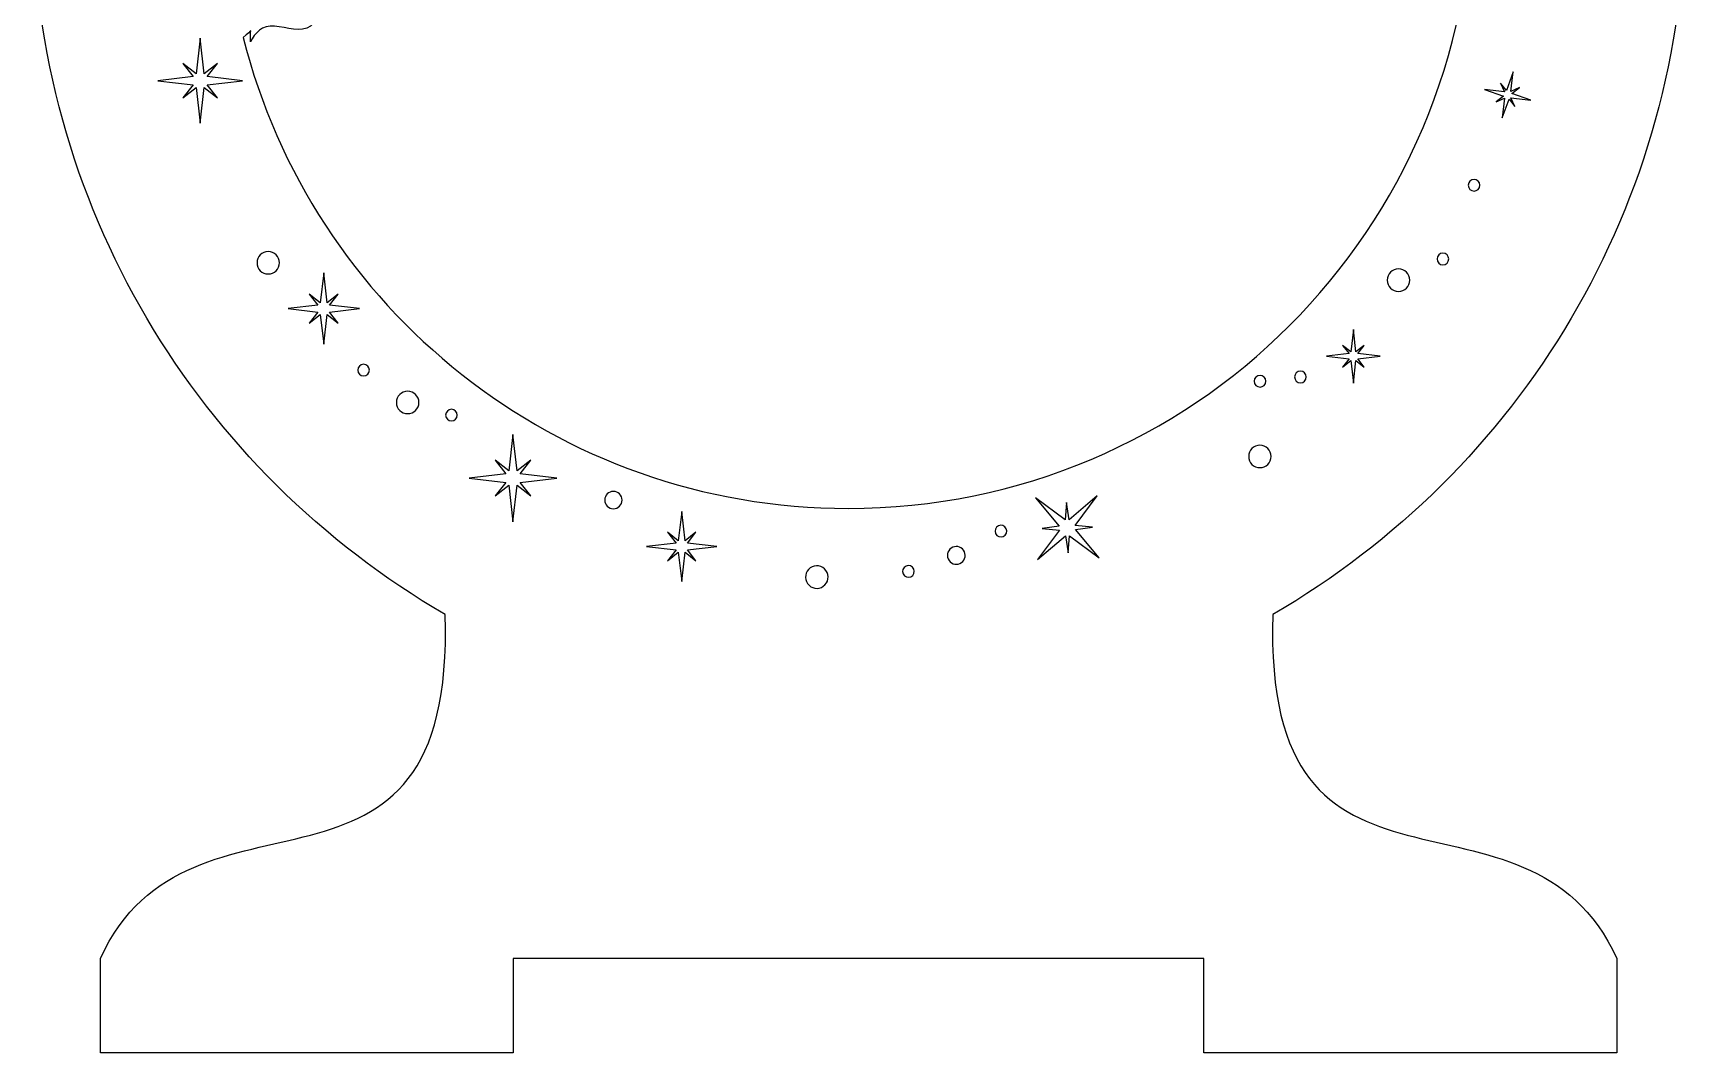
# Model space of a CAD drawing. Header units: millimetres. Extents: x -954 to -72, y 154 to 388.
# Drawn here: x -555.3 to -415.3, y 215 to 301.5 of the extents above; entities that cross this region are included whole.
import ezdxf

# ---------------------------------------------------------------- set-up
doc = ezdxf.new("R2010")
doc.units = ezdxf.units.MM
doc.header["$MEASUREMENT"] = 0
doc.layers.add('Layer 1', color=7, linetype='Continuous')

msp = doc.modelspace()

# ---------------------------------------------------------------- linework, layer by layer
at = {"layer": 'Layer 1', "color": 250}
for points, knots in [([(-421.0883, 219.0401), (-421.0883, 219.0401), (-421.0883, 223.0401), (-421.0883, 223.0401), (-421.0883, 223.0401), (-428.7262, 239.8259), (-451.113, 224.4454), (-450.2463, 252.2092), (-450.2463, 252.2092), (-429.3635, 264.3229), (-415.3177, 286.9202), (-415.3177, 312.8), (-415.3177, 312.8), (-415.3177, 351.4599), (-446.6578, 382.8), (-485.3177, 382.8), (-485.3177, 382.8), (-523.9776, 382.8), (-555.3177, 351.4599), (-555.3177, 312.8), (-555.3177, 312.8), (-555.3177, 286.9202), (-541.2719, 264.3229), (-520.3891, 252.2092), (-520.3891, 252.2092), (-519.5224, 224.4454), (-541.9756, 239.8259), (-549.6135, 223.0401), (-549.6135, 223.0401), (-549.6135, 223.0401), (-549.6135, 215.1901), (-549.6135, 215.1901), (-549.6135, 215.1901), (-549.6135, 215.1901), (-549.6135, 215.0401), (-549.6135, 215.0401), (-549.6135, 215.0401), (-549.6135, 215.0401), (-514.6135, 215.0401), (-514.6135, 215.0401), (-514.6135, 215.0401), (-514.6135, 215.0401), (-514.6135, 215.1901), (-514.6135, 215.1901), (-514.6135, 215.1901), (-514.6135, 215.1901), (-514.6135, 219.0401), (-514.6135, 219.0401), (-514.6135, 219.0401), (-514.6135, 219.0401), (-514.6135, 223.0401), (-514.6135, 223.0401), (-514.6135, 223.0401), (-514.6135, 223.0401), (-485.3177, 223.0401), (-485.3177, 223.0401), (-485.3177, 223.0401), (-485.3177, 223.0401), (-456.0883, 223.0401), (-456.0883, 223.0401), (-456.0883, 223.0401), (-456.0883, 223.0401), (-456.0883, 215.1901), (-456.0883, 215.1901), (-456.0883, 215.1901), (-456.0883, 215.1901), (-456.0883, 215.0401), (-456.0883, 215.0401), (-456.0883, 215.0401), (-456.0883, 215.0401), (-421.0883, 215.0401), (-421.0883, 215.0401), (-421.0883, 215.0401), (-421.0883, 215.0401), (-421.0883, 215.1901), (-421.0883, 215.1901), (-421.0883, 215.1901), (-421.0883, 215.1901), (-421.0883, 219.0401), (-421.0883, 219.0401)], [0, 0, 0, 0, 0.04761905, 0.04761905, 0.04761905, 0.04761905, 0.0952381, 0.0952381, 0.0952381, 0.0952381, 0.14285714, 0.14285714, 0.14285714, 0.14285714, 0.19047619, 0.19047619, 0.19047619, 0.19047619, 0.23809524, 0.23809524, 0.23809524, 0.23809524, 0.28571429, 0.28571429, 0.28571429, 0.28571429, 0.33333333, 0.33333333, 0.33333333, 0.33333333, 0.38095238, 0.38095238, 0.38095238, 0.38095238, 0.42857143, 0.42857143, 0.42857143, 0.42857143, 0.47619048, 0.47619048, 0.47619048, 0.47619048, 0.52380952, 0.52380952, 0.52380952, 0.52380952, 0.57142857, 0.57142857, 0.57142857, 0.57142857, 0.61904762, 0.61904762, 0.61904762, 0.61904762, 0.66666667, 0.66666667, 0.66666667, 0.66666667, 0.71428571, 0.71428571, 0.71428571, 0.71428571, 0.76190476, 0.76190476, 0.76190476, 0.76190476, 0.80952381, 0.80952381, 0.80952381, 0.80952381, 0.85714286, 0.85714286, 0.85714286, 0.85714286, 0.9047619, 0.9047619, 0.9047619, 0.9047619, 1, 1, 1, 1]), ([(-537.5054, 301.1267), (-537.125, 301.4347), (-536.8648, 301.6954), (-536.8648, 301.6954), (-536.8648, 301.6954), (-536.8648, 301.6954), (-536.9274, 301.0647), (-536.8769, 300.7526), (-536.8769, 300.7526), (-536.5297, 301.4854), (-535.9144, 302.1863), (-534.8577, 302.0879), (-534.8577, 302.0879), (-533.8017, 301.9897), (-532.6068, 301.5151), (-531.799, 302.0819), (-531.799, 302.0819), (-530.9916, 302.6494), (-530.1065, 304.8955), (-530.1065, 304.8955), (-530.1065, 304.8955), (-530.1065, 304.8955), (-529.3026, 304.0319), (-528.4636, 303.9661), (-528.4636, 303.9661), (-527.6248, 303.9004), (-527.0804, 304.5151), (-526.6432, 305.1582), (-526.6432, 305.1582), (-526.206, 305.801), (-525.305, 306.6106), (-525.305, 306.6106), (-525.305, 306.6106), (-525.305, 306.6106), (-524.9204, 306.5334), (-524.7378, 306.8411), (-524.7378, 306.8411), (-524.1914, 306.8461), (-520.58, 307.2668), (-518.1758, 308.0678), (-518.1758, 308.0678), (-515.7717, 308.8689), (-511.7242, 310.2974), (-509.8751, 311.252), (-509.8751, 311.252), (-508.2544, 312.0888), (-505.4552, 313.6561), (-503.2112, 315.4089), (-503.2112, 315.4089), (-501.8268, 316.569), (-499.0642, 319.6823), (-498.5079, 320.3883), (-498.5079, 320.3883), (-497.8662, 321.607), (-497.9983, 322.5629), (-499.5359, 323.1556), (-499.5359, 323.1556), (-501.1068, 323.7607), (-503.329, 324.0808), (-504.8651, 324.0942), (-504.8651, 324.0942), (-506.4011, 324.1076), (-510.1537, 323.8172), (-512.3874, 323.409), (-512.3874, 323.409), (-514.6212, 323.0008), (-518.9839, 321.6137), (-520.5716, 320.9764), (-520.5716, 320.9764), (-522.1591, 320.3388), (-524.3587, 319.2368), (-525.7757, 318.4335), (-525.7757, 318.4335), (-527.193, 317.6302), (-528.8216, 316.4548), (-528.9847, 316.4078), (-528.9847, 316.4078), (-529.1481, 316.3612), (-529.1552, 316.4618), (-529.2314, 316.4583), (-529.2314, 316.4583), (-529.3081, 316.455), (-529.4932, 316.2757), (-529.5605, 316.276), (-529.5605, 316.276), (-529.6279, 316.276), (-531.8134, 316.6775), (-532.3518, 316.6788), (-532.3518, 316.6788), (-532.8901, 316.6801), (-533.443, 316.231), (-533.6047, 315.45), (-533.6047, 315.45), (-533.7668, 314.6695), (-533.7474, 314.2114), (-533.7474, 314.2114), (-533.7474, 314.2114), (-533.7474, 314.2114), (-535.9316, 314.9614), (-537.2054, 314.7923), (-537.2054, 314.7923), (-538.3591, 314.6391), (-538.6853, 314.3186), (-539.0966, 313.4557), (-539.0966, 313.4557), (-539.0985, 313.6606), (-539.1043, 313.8649), (-539.1043, 314.0704), (-539.1043, 314.0704), (-539.1043, 339.0447), (-521.787, 359.972), (-498.506, 365.5066), (-498.506, 365.5066), (-498.506, 365.5066), (-505.3033, 360.5451), (-505.3033, 360.5451), (-505.3033, 360.5451), (-505.3033, 360.5451), (-499.67, 357.6403), (-499.67, 357.6403), (-499.67, 357.6403), (-499.67, 357.6403), (-495.2524, 355.4585), (-495.2524, 355.4585), (-495.2524, 355.4585), (-495.2524, 355.4585), (-501.103, 351.563), (-502.8991, 350.2675), (-502.8991, 350.2675), (-502.8991, 350.2675), (-503.7928, 349.6628), (-503.7928, 349.6628), (-503.7928, 349.6628), (-503.7928, 349.6628), (-503.3332, 349.4256), (-503.3332, 349.4256), (-503.3332, 349.4256), (-503.3058, 349.4123), (-503.2754, 349.3995), (-503.2422, 349.387), (-503.2422, 349.387), (-502.9923, 349.2936), (-495.0845, 345.4085), (-495.0845, 345.4085), (-495.0845, 345.4085), (-495.0845, 345.4085), (-495.1177, 343.3031), (-492.372, 342.0453), (-492.372, 342.0453), (-489.6264, 340.7873), (-486.1547, 340.7336), (-484.7725, 340.8629), (-484.7725, 340.8629), (-483.3902, 340.9922), (-482.5997, 341.1811), (-482.5997, 341.1811), (-482.5997, 341.1811), (-482.5997, 341.1811), (-482.0773, 338.8943), (-482.0773, 338.8943), (-482.0773, 338.8943), (-482.0773, 338.8943), (-482.7376, 338.5156), (-482.705, 337.7621), (-482.705, 337.7621), (-482.6728, 337.0086), (-481.859, 336.8346), (-481.3334, 337.0372), (-481.3334, 337.0372), (-480.808, 337.2399), (-480.7033, 337.7997), (-480.7643, 338.2261), (-480.7643, 338.2261), (-480.8252, 338.6522), (-481.5567, 338.9854), (-481.5567, 338.9854), (-481.5567, 338.9854), (-481.5567, 338.9854), (-481.8734, 341.2801), (-481.8734, 341.2801), (-481.8734, 341.2801), (-481.8734, 341.2801), (-478.9439, 341.9094), (-476.7829, 343.2425), (-476.7829, 343.2425), (-474.6222, 344.5752), (-474.1532, 345.2805), (-473.7063, 345.8921), (-473.7063, 345.8921), (-473.2592, 346.5036), (-473.1918, 346.8897), (-473.1918, 346.8897), (-473.1918, 346.8897), (-473.1918, 346.8897), (-463.9068, 353.0917), (-463.6876, 353.3298), (-463.6876, 353.3298), (-463.4687, 353.5676), (-463.5765, 353.8689), (-463.9716, 354.0549), (-463.9716, 354.0549), (-464.3668, 354.2409), (-474.1703, 359.0244), (-474.1703, 359.0244), (-474.1703, 359.0244), (-474.1703, 359.0244), (-471.0734, 361.1642), (-471.0734, 361.1642), (-471.0734, 361.1642), (-471.0734, 361.1642), (-468.622, 362.7766), (-468.622, 362.7766), (-468.622, 362.7766), (-468.622, 362.7766), (-474.1917, 365.5634), (-474.1917, 365.5634), (-474.1917, 365.5634), (-450.7937, 360.113), (-433.3615, 339.128), (-433.3615, 314.0704), (-433.3615, 314.0704), (-433.3615, 284.8705), (-457.033, 261.1993), (-486.2329, 261.1993), (-486.2329, 261.1993), (-510.9669, 261.1993), (-531.7317, 278.1844), (-537.5054, 301.1267)], [0, 0, 0, 0, 0.01724138, 0.01724138, 0.01724138, 0.01724138, 0.03448276, 0.03448276, 0.03448276, 0.03448276, 0.05172414, 0.05172414, 0.05172414, 0.05172414, 0.06896552, 0.06896552, 0.06896552, 0.06896552, 0.0862069, 0.0862069, 0.0862069, 0.0862069, 0.10344828, 0.10344828, 0.10344828, 0.10344828, 0.12068966, 0.12068966, 0.12068966, 0.12068966, 0.13793103, 0.13793103, 0.13793103, 0.13793103, 0.15517241, 0.15517241, 0.15517241, 0.15517241, 0.17241379, 0.17241379, 0.17241379, 0.17241379, 0.18965517, 0.18965517, 0.18965517, 0.18965517, 0.20689655, 0.20689655, 0.20689655, 0.20689655, 0.22413793, 0.22413793, 0.22413793, 0.22413793, 0.24137931, 0.24137931, 0.24137931, 0.24137931, 0.25862069, 0.25862069, 0.25862069, 0.25862069, 0.27586207, 0.27586207, 0.27586207, 0.27586207, 0.29310345, 0.29310345, 0.29310345, 0.29310345, 0.31034483, 0.31034483, 0.31034483, 0.31034483, 0.32758621, 0.32758621, 0.32758621, 0.32758621, 0.34482759, 0.34482759, 0.34482759, 0.34482759, 0.36206897, 0.36206897, 0.36206897, 0.36206897, 0.37931034, 0.37931034, 0.37931034, 0.37931034, 0.39655172, 0.39655172, 0.39655172, 0.39655172, 0.4137931, 0.4137931, 0.4137931, 0.4137931, 0.43103448, 0.43103448, 0.43103448, 0.43103448, 0.44827586, 0.44827586, 0.44827586, 0.44827586, 0.46551724, 0.46551724, 0.46551724, 0.46551724, 0.48275862, 0.48275862, 0.48275862, 0.48275862, 0.5, 0.5, 0.5, 0.5, 0.51724138, 0.51724138, 0.51724138, 0.51724138, 0.53448276, 0.53448276, 0.53448276, 0.53448276, 0.55172414, 0.55172414, 0.55172414, 0.55172414, 0.56896552, 0.56896552, 0.56896552, 0.56896552, 0.5862069, 0.5862069, 0.5862069, 0.5862069, 0.60344828, 0.60344828, 0.60344828, 0.60344828, 0.62068966, 0.62068966, 0.62068966, 0.62068966, 0.63793103, 0.63793103, 0.63793103, 0.63793103, 0.65517241, 0.65517241, 0.65517241, 0.65517241, 0.67241379, 0.67241379, 0.67241379, 0.67241379, 0.68965517, 0.68965517, 0.68965517, 0.68965517, 0.70689655, 0.70689655, 0.70689655, 0.70689655, 0.72413793, 0.72413793, 0.72413793, 0.72413793, 0.74137931, 0.74137931, 0.74137931, 0.74137931, 0.75862069, 0.75862069, 0.75862069, 0.75862069, 0.77586207, 0.77586207, 0.77586207, 0.77586207, 0.79310345, 0.79310345, 0.79310345, 0.79310345, 0.81034483, 0.81034483, 0.81034483, 0.81034483, 0.82758621, 0.82758621, 0.82758621, 0.82758621, 0.84482759, 0.84482759, 0.84482759, 0.84482759, 0.86206897, 0.86206897, 0.86206897, 0.86206897, 0.87931034, 0.87931034, 0.87931034, 0.87931034, 0.89655172, 0.89655172, 0.89655172, 0.89655172, 0.9137931, 0.9137931, 0.9137931, 0.9137931, 0.93103448, 0.93103448, 0.93103448, 0.93103448, 0.94827586, 0.94827586, 0.94827586, 0.94827586, 0.96551724, 0.96551724, 0.96551724, 0.96551724, 1, 1, 1, 1]), ([(-539.6941, 296.0021), (-539.6941, 296.0021), (-540.8063, 296.8823), (-540.8063, 296.8823), (-540.8063, 296.8823), (-540.8063, 296.8823), (-541.1564, 293.8715), (-541.1564, 293.8715), (-541.1564, 293.8715), (-541.1564, 293.8715), (-541.5062, 296.8823), (-541.5062, 296.8823), (-541.5062, 296.8823), (-541.5062, 296.8823), (-542.6184, 296.0021), (-542.6184, 296.0021), (-542.6184, 296.0021), (-542.6184, 296.0021), (-541.7379, 297.114), (-541.7379, 297.114), (-541.7379, 297.114), (-541.7379, 297.114), (-544.7488, 297.4641), (-544.7488, 297.4641), (-544.7488, 297.4641), (-544.7488, 297.4641), (-541.7379, 297.8142), (-541.7379, 297.8142), (-541.7379, 297.8142), (-541.7379, 297.8142), (-542.6184, 298.9264), (-542.6184, 298.9264), (-542.6184, 298.9264), (-542.6184, 298.9264), (-541.5062, 298.0459), (-541.5062, 298.0459), (-541.5062, 298.0459), (-541.5062, 298.0459), (-541.1564, 301.0568), (-541.1564, 301.0568), (-541.1564, 301.0568), (-541.1564, 301.0568), (-540.8063, 298.0459), (-540.8063, 298.0459), (-540.8063, 298.0459), (-540.8063, 298.0459), (-539.6941, 298.9264), (-539.6941, 298.9264), (-539.6941, 298.9264), (-539.6941, 298.9264), (-540.5743, 297.8142), (-540.5743, 297.8142), (-540.5743, 297.8142), (-540.5743, 297.8142), (-537.5638, 297.4641), (-537.5638, 297.4641), (-537.5638, 297.4641), (-537.5638, 297.4641), (-540.5743, 297.114), (-540.5743, 297.114), (-540.5743, 297.114), (-540.5743, 297.114), (-539.6941, 296.0021), (-539.6941, 296.0021)], [0, 0, 0, 0, 0.05882353, 0.05882353, 0.05882353, 0.05882353, 0.11764706, 0.11764706, 0.11764706, 0.11764706, 0.17647059, 0.17647059, 0.17647059, 0.17647059, 0.23529412, 0.23529412, 0.23529412, 0.23529412, 0.29411765, 0.29411765, 0.29411765, 0.29411765, 0.35294118, 0.35294118, 0.35294118, 0.35294118, 0.41176471, 0.41176471, 0.41176471, 0.41176471, 0.47058824, 0.47058824, 0.47058824, 0.47058824, 0.52941176, 0.52941176, 0.52941176, 0.52941176, 0.58823529, 0.58823529, 0.58823529, 0.58823529, 0.64705882, 0.64705882, 0.64705882, 0.64705882, 0.70588235, 0.70588235, 0.70588235, 0.70588235, 0.76470588, 0.76470588, 0.76470588, 0.76470588, 0.82352941, 0.82352941, 0.82352941, 0.82352941, 0.88235294, 0.88235294, 0.88235294, 0.88235294, 1, 1, 1, 1]), ([(-429.7287, 295.2812), (-429.7287, 295.2812), (-430.222, 295.9035), (-430.222, 295.9035), (-430.222, 295.9035), (-430.222, 295.9035), (-430.7987, 294.3065), (-430.7987, 294.3065), (-430.7987, 294.3065), (-430.7987, 294.3065), (-430.6037, 295.9931), (-430.6037, 295.9931), (-430.6037, 295.9931), (-430.6037, 295.9931), (-431.323, 295.6559), (-431.323, 295.6559), (-431.323, 295.6559), (-431.323, 295.6559), (-430.7005, 296.1496), (-430.7005, 296.1496), (-430.7005, 296.1496), (-430.7005, 296.1496), (-432.2977, 296.7259), (-432.2977, 296.7259), (-432.2977, 296.7259), (-432.2977, 296.7259), (-430.6107, 296.5312), (-430.6107, 296.5312), (-430.6107, 296.5312), (-430.6107, 296.5312), (-430.9484, 297.2503), (-430.9484, 297.2503), (-430.9484, 297.2503), (-430.9484, 297.2503), (-430.4547, 296.6279), (-430.4547, 296.6279), (-430.4547, 296.6279), (-430.4547, 296.6279), (-429.878, 298.2247), (-429.878, 298.2247), (-429.878, 298.2247), (-429.878, 298.2247), (-430.073, 296.5379), (-430.073, 296.5379), (-430.073, 296.5379), (-430.073, 296.5379), (-429.3536, 296.8756), (-429.3536, 296.8756), (-429.3536, 296.8756), (-429.3536, 296.8756), (-429.9763, 296.3819), (-429.9763, 296.3819), (-429.9763, 296.3819), (-429.9763, 296.3819), (-428.3792, 295.8052), (-428.3792, 295.8052), (-428.3792, 295.8052), (-428.3792, 295.8052), (-430.0663, 296.0002), (-430.0663, 296.0002), (-430.0663, 296.0002), (-430.0663, 296.0002), (-429.7287, 295.2812), (-429.7287, 295.2812)], [0, 0, 0, 0, 0.05882353, 0.05882353, 0.05882353, 0.05882353, 0.11764706, 0.11764706, 0.11764706, 0.11764706, 0.17647059, 0.17647059, 0.17647059, 0.17647059, 0.23529412, 0.23529412, 0.23529412, 0.23529412, 0.29411765, 0.29411765, 0.29411765, 0.29411765, 0.35294118, 0.35294118, 0.35294118, 0.35294118, 0.41176471, 0.41176471, 0.41176471, 0.41176471, 0.47058824, 0.47058824, 0.47058824, 0.47058824, 0.52941176, 0.52941176, 0.52941176, 0.52941176, 0.58823529, 0.58823529, 0.58823529, 0.58823529, 0.64705882, 0.64705882, 0.64705882, 0.64705882, 0.70588235, 0.70588235, 0.70588235, 0.70588235, 0.76470588, 0.76470588, 0.76470588, 0.76470588, 0.82352941, 0.82352941, 0.82352941, 0.82352941, 0.88235294, 0.88235294, 0.88235294, 0.88235294, 1, 1, 1, 1]), ([(-433.1916, 288.1028), (-433.4646, 288.1028), (-433.6857, 288.324), (-433.6857, 288.5969), (-433.6857, 288.5969), (-433.6857, 288.8701), (-433.4646, 289.0913), (-433.1916, 289.0913), (-433.1916, 289.0913), (-432.9185, 289.0913), (-432.6973, 288.8701), (-432.6973, 288.5969), (-432.6973, 288.5969), (-432.6973, 288.324), (-432.9185, 288.1028), (-433.1916, 288.1028)], [0, 0, 0, 0, 0.2, 0.2, 0.2, 0.2, 0.4, 0.4, 0.4, 0.4, 0.6, 0.6, 0.6, 0.6, 1, 1, 1, 1]), ([(-535.3837, 281.0768), (-535.9103, 281.0768), (-536.3369, 281.5035), (-536.3369, 282.0301), (-536.3369, 282.0301), (-536.3369, 282.5567), (-535.9103, 282.9838), (-535.3837, 282.9838), (-535.3837, 282.9838), (-534.8571, 282.9838), (-534.4301, 282.5567), (-534.4301, 282.0301), (-534.4301, 282.0301), (-534.4301, 281.5035), (-534.8571, 281.0768), (-535.3837, 281.0768)], [0, 0, 0, 0, 0.2, 0.2, 0.2, 0.2, 0.4, 0.4, 0.4, 0.4, 0.6, 0.6, 0.6, 0.6, 1, 1, 1, 1]), ([(-435.8323, 281.8552), (-436.1052, 281.8552), (-436.3267, 282.077), (-436.3267, 282.3496), (-436.3267, 282.3496), (-436.3267, 282.6228), (-436.1052, 282.8439), (-435.8323, 282.8439), (-435.8323, 282.8439), (-435.5594, 282.8439), (-435.338, 282.6228), (-435.338, 282.3496), (-435.338, 282.3496), (-435.338, 282.077), (-435.5594, 281.8552), (-435.8323, 281.8552)], [0, 0, 0, 0, 0.2, 0.2, 0.2, 0.2, 0.4, 0.4, 0.4, 0.4, 0.6, 0.6, 0.6, 0.6, 1, 1, 1, 1]), ([(-439.5922, 279.5934), (-440.1191, 279.5934), (-440.5458, 280.0204), (-440.5458, 280.547), (-440.5458, 280.547), (-440.5458, 281.0736), (-440.1191, 281.5004), (-439.5922, 281.5004), (-439.5922, 281.5004), (-439.066, 281.5004), (-438.639, 281.0736), (-438.639, 280.547), (-438.639, 280.547), (-438.639, 280.0204), (-439.066, 279.5934), (-439.5922, 279.5934)], [0, 0, 0, 0, 0.2, 0.2, 0.2, 0.2, 0.4, 0.4, 0.4, 0.4, 0.6, 0.6, 0.6, 0.6, 1, 1, 1, 1]), ([(-530.3877, 277.653), (-530.3877, 277.653), (-530.682, 275.1231), (-530.682, 275.1231), (-530.682, 275.1231), (-530.682, 275.1231), (-530.9759, 277.653), (-530.9759, 277.653), (-530.9759, 277.653), (-530.9759, 277.653), (-531.9107, 276.9132), (-531.9107, 276.9132), (-531.9107, 276.9132), (-531.9107, 276.9132), (-531.1709, 277.8477), (-531.1709, 277.8477), (-531.1709, 277.8477), (-531.1709, 277.8477), (-533.7004, 278.1419), (-533.7004, 278.1419), (-533.7004, 278.1419), (-533.7004, 278.1419), (-531.1709, 278.4359), (-531.1709, 278.4359), (-531.1709, 278.4359), (-531.1709, 278.4359), (-531.9107, 279.3703), (-531.9107, 279.3703), (-531.9107, 279.3703), (-531.9107, 279.3703), (-530.9759, 278.6306), (-530.9759, 278.6306), (-530.9759, 278.6306), (-530.9759, 278.6306), (-530.682, 281.1604), (-530.682, 281.1604), (-530.682, 281.1604), (-530.682, 281.1604), (-530.3877, 278.6306), (-530.3877, 278.6306), (-530.3877, 278.6306), (-530.3877, 278.6306), (-529.4535, 279.3703), (-529.4535, 279.3703), (-529.4535, 279.3703), (-529.4535, 279.3703), (-530.1934, 278.4359), (-530.1934, 278.4359), (-530.1934, 278.4359), (-530.1934, 278.4359), (-527.6632, 278.1419), (-527.6632, 278.1419), (-527.6632, 278.1419), (-527.6632, 278.1419), (-530.1934, 277.8477), (-530.1934, 277.8477), (-530.1934, 277.8477), (-530.1934, 277.8477), (-529.4535, 276.9132), (-529.4535, 276.9132), (-529.4535, 276.9132), (-529.4535, 276.9132), (-530.3877, 277.653), (-530.3877, 277.653)], [0, 0, 0, 0, 0.05882353, 0.05882353, 0.05882353, 0.05882353, 0.11764706, 0.11764706, 0.11764706, 0.11764706, 0.17647059, 0.17647059, 0.17647059, 0.17647059, 0.23529412, 0.23529412, 0.23529412, 0.23529412, 0.29411765, 0.29411765, 0.29411765, 0.29411765, 0.35294118, 0.35294118, 0.35294118, 0.35294118, 0.41176471, 0.41176471, 0.41176471, 0.41176471, 0.47058824, 0.47058824, 0.47058824, 0.47058824, 0.52941176, 0.52941176, 0.52941176, 0.52941176, 0.58823529, 0.58823529, 0.58823529, 0.58823529, 0.64705882, 0.64705882, 0.64705882, 0.64705882, 0.70588235, 0.70588235, 0.70588235, 0.70588235, 0.76470588, 0.76470588, 0.76470588, 0.76470588, 0.82352941, 0.82352941, 0.82352941, 0.82352941, 0.88235294, 0.88235294, 0.88235294, 0.88235294, 1, 1, 1, 1]), ([(-442.4926, 273.1731), (-442.4926, 273.1731), (-443.1976, 273.7313), (-443.1976, 273.7313), (-443.1976, 273.7313), (-443.1976, 273.7313), (-443.4194, 271.8228), (-443.4194, 271.8228), (-443.4194, 271.8228), (-443.4194, 271.8228), (-443.6413, 273.7313), (-443.6413, 273.7313), (-443.6413, 273.7313), (-443.6413, 273.7313), (-444.3463, 273.1731), (-444.3463, 273.1731), (-444.3463, 273.1731), (-444.3463, 273.1731), (-443.7884, 273.8781), (-443.7884, 273.8781), (-443.7884, 273.8781), (-443.7884, 273.8781), (-445.6966, 274.1002), (-445.6966, 274.1002), (-445.6966, 274.1002), (-445.6966, 274.1002), (-443.7884, 274.3221), (-443.7884, 274.3221), (-443.7884, 274.3221), (-443.7884, 274.3221), (-444.3463, 275.0271), (-444.3463, 275.0271), (-444.3463, 275.0271), (-444.3463, 275.0271), (-443.6413, 274.4689), (-443.6413, 274.4689), (-443.6413, 274.4689), (-443.6413, 274.4689), (-443.4194, 276.3774), (-443.4194, 276.3774), (-443.4194, 276.3774), (-443.4194, 276.3774), (-443.1976, 274.4689), (-443.1976, 274.4689), (-443.1976, 274.4689), (-443.1976, 274.4689), (-442.4926, 275.0271), (-442.4926, 275.0271), (-442.4926, 275.0271), (-442.4926, 275.0271), (-443.0509, 274.3221), (-443.0509, 274.3221), (-443.0509, 274.3221), (-443.0509, 274.3221), (-441.1423, 274.1002), (-441.1423, 274.1002), (-441.1423, 274.1002), (-441.1423, 274.1002), (-443.0509, 273.8781), (-443.0509, 273.8781), (-443.0509, 273.8781), (-443.0509, 273.8781), (-442.4926, 273.1731), (-442.4926, 273.1731)], [0, 0, 0, 0, 0.05882353, 0.05882353, 0.05882353, 0.05882353, 0.11764706, 0.11764706, 0.11764706, 0.11764706, 0.17647059, 0.17647059, 0.17647059, 0.17647059, 0.23529412, 0.23529412, 0.23529412, 0.23529412, 0.29411765, 0.29411765, 0.29411765, 0.29411765, 0.35294118, 0.35294118, 0.35294118, 0.35294118, 0.41176471, 0.41176471, 0.41176471, 0.41176471, 0.47058824, 0.47058824, 0.47058824, 0.47058824, 0.52941176, 0.52941176, 0.52941176, 0.52941176, 0.58823529, 0.58823529, 0.58823529, 0.58823529, 0.64705882, 0.64705882, 0.64705882, 0.64705882, 0.70588235, 0.70588235, 0.70588235, 0.70588235, 0.76470588, 0.76470588, 0.76470588, 0.76470588, 0.82352941, 0.82352941, 0.82352941, 0.82352941, 0.88235294, 0.88235294, 0.88235294, 0.88235294, 1, 1, 1, 1]), ([(-527.3031, 272.4292), (-527.5763, 272.4292), (-527.7975, 272.6507), (-527.7975, 272.9235), (-527.7975, 272.9235), (-527.7975, 273.1964), (-527.5763, 273.4179), (-527.3031, 273.4179), (-527.3031, 273.4179), (-527.0303, 273.4179), (-526.8091, 273.1964), (-526.8091, 272.9235), (-526.8091, 272.9235), (-526.8091, 272.6507), (-527.0303, 272.4292), (-527.3031, 272.4292)], [0, 0, 0, 0, 0.2, 0.2, 0.2, 0.2, 0.4, 0.4, 0.4, 0.4, 0.6, 0.6, 0.6, 0.6, 1, 1, 1, 1]), ([(-451.8248, 271.9862), (-451.8248, 272.259), (-451.6036, 272.4802), (-451.3308, 272.4802), (-451.3308, 272.4802), (-451.0576, 272.4802), (-450.8365, 272.259), (-450.8365, 271.9862), (-450.8365, 271.9862), (-450.8365, 271.713), (-451.0576, 271.4918), (-451.3308, 271.4918), (-451.3308, 271.4918), (-451.6036, 271.4918), (-451.8248, 271.713), (-451.8248, 271.9862)], [0, 0, 0, 0, 0.2, 0.2, 0.2, 0.2, 0.4, 0.4, 0.4, 0.4, 0.6, 0.6, 0.6, 0.6, 1, 1, 1, 1]), ([(-447.9061, 271.8509), (-448.1792, 271.8509), (-448.4004, 272.072), (-448.4004, 272.3453), (-448.4004, 272.3453), (-448.4004, 272.6181), (-448.1792, 272.8393), (-447.9061, 272.8393), (-447.9061, 272.8393), (-447.6335, 272.8393), (-447.412, 272.6181), (-447.412, 272.3453), (-447.412, 272.3453), (-447.412, 272.072), (-447.6335, 271.8509), (-447.9061, 271.8509)], [0, 0, 0, 0, 0.2, 0.2, 0.2, 0.2, 0.4, 0.4, 0.4, 0.4, 0.6, 0.6, 0.6, 0.6, 1, 1, 1, 1]), ([(-523.5691, 269.2361), (-524.0957, 269.2361), (-524.5224, 269.6631), (-524.5224, 270.1897), (-524.5224, 270.1897), (-524.5224, 270.7159), (-524.0957, 271.143), (-523.5691, 271.143), (-523.5691, 271.143), (-523.0425, 271.143), (-522.6158, 270.7159), (-522.6158, 270.1897), (-522.6158, 270.1897), (-522.6158, 269.6631), (-523.0425, 269.2361), (-523.5691, 269.2361)], [0, 0, 0, 0, 0.2, 0.2, 0.2, 0.2, 0.4, 0.4, 0.4, 0.4, 0.6, 0.6, 0.6, 0.6, 1, 1, 1, 1]), ([(-519.8536, 268.6154), (-520.1265, 268.6154), (-520.3477, 268.8365), (-520.3477, 269.1097), (-520.3477, 269.1097), (-520.3477, 269.3825), (-520.1265, 269.6041), (-519.8536, 269.6041), (-519.8536, 269.6041), (-519.5808, 269.6041), (-519.3596, 269.3825), (-519.3596, 269.1097), (-519.3596, 269.1097), (-519.3596, 268.8365), (-519.5808, 268.6154), (-519.8536, 268.6154)], [0, 0, 0, 0, 0.2, 0.2, 0.2, 0.2, 0.4, 0.4, 0.4, 0.4, 0.6, 0.6, 0.6, 0.6, 1, 1, 1, 1]), ([(-513.1359, 262.2665), (-513.1359, 262.2665), (-514.2832, 263.1749), (-514.2832, 263.1749), (-514.2832, 263.1749), (-514.2832, 263.1749), (-514.6444, 260.0679), (-514.6444, 260.0679), (-514.6444, 260.0679), (-514.6444, 260.0679), (-515.0057, 263.1749), (-515.0057, 263.1749), (-515.0057, 263.1749), (-515.0057, 263.1749), (-516.153, 262.2665), (-516.153, 262.2665), (-516.153, 262.2665), (-516.153, 262.2665), (-515.2445, 263.4139), (-515.2445, 263.4139), (-515.2445, 263.4139), (-515.2445, 263.4139), (-518.3517, 263.7751), (-518.3517, 263.7751), (-518.3517, 263.7751), (-518.3517, 263.7751), (-515.2445, 264.1364), (-515.2445, 264.1364), (-515.2445, 264.1364), (-515.2445, 264.1364), (-516.153, 265.2841), (-516.153, 265.2841), (-516.153, 265.2841), (-516.153, 265.2841), (-515.0057, 264.3755), (-515.0057, 264.3755), (-515.0057, 264.3755), (-515.0057, 264.3755), (-514.6444, 267.4824), (-514.6444, 267.4824), (-514.6444, 267.4824), (-514.6444, 267.4824), (-514.2832, 264.3755), (-514.2832, 264.3755), (-514.2832, 264.3755), (-514.2832, 264.3755), (-513.1359, 265.2841), (-513.1359, 265.2841), (-513.1359, 265.2841), (-513.1359, 265.2841), (-514.0442, 264.1364), (-514.0442, 264.1364), (-514.0442, 264.1364), (-514.0442, 264.1364), (-510.9372, 263.7751), (-510.9372, 263.7751), (-510.9372, 263.7751), (-510.9372, 263.7751), (-514.0442, 263.4139), (-514.0442, 263.4139), (-514.0442, 263.4139), (-514.0442, 263.4139), (-513.1359, 262.2665), (-513.1359, 262.2665)], [0, 0, 0, 0, 0.05882353, 0.05882353, 0.05882353, 0.05882353, 0.11764706, 0.11764706, 0.11764706, 0.11764706, 0.17647059, 0.17647059, 0.17647059, 0.17647059, 0.23529412, 0.23529412, 0.23529412, 0.23529412, 0.29411765, 0.29411765, 0.29411765, 0.29411765, 0.35294118, 0.35294118, 0.35294118, 0.35294118, 0.41176471, 0.41176471, 0.41176471, 0.41176471, 0.47058824, 0.47058824, 0.47058824, 0.47058824, 0.52941176, 0.52941176, 0.52941176, 0.52941176, 0.58823529, 0.58823529, 0.58823529, 0.58823529, 0.64705882, 0.64705882, 0.64705882, 0.64705882, 0.70588235, 0.70588235, 0.70588235, 0.70588235, 0.76470588, 0.76470588, 0.76470588, 0.76470588, 0.82352941, 0.82352941, 0.82352941, 0.82352941, 0.88235294, 0.88235294, 0.88235294, 0.88235294, 1, 1, 1, 1]), ([(-451.3381, 264.6602), (-451.8647, 264.6602), (-452.2915, 265.0868), (-452.2915, 265.6138), (-452.2915, 265.6138), (-452.2915, 266.14), (-451.8647, 266.567), (-451.3381, 266.567), (-451.3381, 266.567), (-450.8119, 266.567), (-450.3849, 266.14), (-450.3849, 265.6138), (-450.3849, 265.6138), (-450.3849, 265.0868), (-450.8119, 264.6602), (-451.3381, 264.6602)], [0, 0, 0, 0, 0.2, 0.2, 0.2, 0.2, 0.4, 0.4, 0.4, 0.4, 0.6, 0.6, 0.6, 0.6, 1, 1, 1, 1]), ([(-506.1324, 261.1804), (-506.5358, 261.1804), (-506.8627, 261.5075), (-506.8627, 261.9107), (-506.8627, 261.9107), (-506.8627, 262.3141), (-506.5358, 262.6409), (-506.1324, 262.6409), (-506.1324, 262.6409), (-505.7293, 262.6409), (-505.4022, 262.3141), (-505.4022, 261.9107), (-505.4022, 261.9107), (-505.4022, 261.5075), (-505.7293, 261.1804), (-506.1324, 261.1804)], [0, 0, 0, 0, 0.2, 0.2, 0.2, 0.2, 0.4, 0.4, 0.4, 0.4, 0.6, 0.6, 0.6, 0.6, 1, 1, 1, 1]), ([(-467.4689, 258.8871), (-467.4689, 258.8871), (-467.593, 257.4282), (-467.593, 257.4282), (-467.593, 257.4282), (-467.593, 257.4282), (-467.8069, 258.8762), (-467.8069, 258.8762), (-467.8069, 258.8762), (-467.8069, 258.8762), (-470.1979, 256.8598), (-470.1979, 256.8598), (-470.1979, 256.8598), (-470.1979, 256.8598), (-468.3331, 259.3709), (-468.3331, 259.3709), (-468.3331, 259.3709), (-468.3331, 259.3709), (-469.7916, 259.495), (-469.7916, 259.495), (-469.7916, 259.495), (-469.7916, 259.495), (-468.3436, 259.7091), (-468.3436, 259.7091), (-468.3436, 259.7091), (-468.3436, 259.7091), (-470.36, 262.0999), (-470.36, 262.0999), (-470.36, 262.0999), (-470.36, 262.0999), (-467.8487, 260.2351), (-467.8487, 260.2351), (-467.8487, 260.2351), (-467.8487, 260.2351), (-467.7252, 261.694), (-467.7252, 261.694), (-467.7252, 261.694), (-467.7252, 261.694), (-467.511, 260.2457), (-467.511, 260.2457), (-467.511, 260.2457), (-467.511, 260.2457), (-465.1203, 262.2627), (-465.1203, 262.2627), (-465.1203, 262.2627), (-465.1203, 262.2627), (-466.9844, 259.7513), (-466.9844, 259.7513), (-466.9844, 259.7513), (-466.9844, 259.7513), (-465.5262, 259.6272), (-465.5262, 259.6272), (-465.5262, 259.6272), (-465.5262, 259.6272), (-466.9742, 259.4133), (-466.9742, 259.4133), (-466.9742, 259.4133), (-466.9742, 259.4133), (-464.9575, 257.0223), (-464.9575, 257.0223), (-464.9575, 257.0223), (-464.9575, 257.0223), (-467.4689, 258.8871), (-467.4689, 258.8871)], [0, 0, 0, 0, 0.05882353, 0.05882353, 0.05882353, 0.05882353, 0.11764706, 0.11764706, 0.11764706, 0.11764706, 0.17647059, 0.17647059, 0.17647059, 0.17647059, 0.23529412, 0.23529412, 0.23529412, 0.23529412, 0.29411765, 0.29411765, 0.29411765, 0.29411765, 0.35294118, 0.35294118, 0.35294118, 0.35294118, 0.41176471, 0.41176471, 0.41176471, 0.41176471, 0.47058824, 0.47058824, 0.47058824, 0.47058824, 0.52941176, 0.52941176, 0.52941176, 0.52941176, 0.58823529, 0.58823529, 0.58823529, 0.58823529, 0.64705882, 0.64705882, 0.64705882, 0.64705882, 0.70588235, 0.70588235, 0.70588235, 0.70588235, 0.76470588, 0.76470588, 0.76470588, 0.76470588, 0.82352941, 0.82352941, 0.82352941, 0.82352941, 0.88235294, 0.88235294, 0.88235294, 0.88235294, 1, 1, 1, 1]), ([(-499.1338, 256.7622), (-499.1338, 256.7622), (-500.0533, 257.4904), (-500.0533, 257.4904), (-500.0533, 257.4904), (-500.0533, 257.4904), (-500.3428, 255.0008), (-500.3428, 255.0008), (-500.3428, 255.0008), (-500.3428, 255.0008), (-500.6319, 257.4904), (-500.6319, 257.4904), (-500.6319, 257.4904), (-500.6319, 257.4904), (-501.5517, 256.7622), (-501.5517, 256.7622), (-501.5517, 256.7622), (-501.5517, 256.7622), (-500.8237, 257.6816), (-500.8237, 257.6816), (-500.8237, 257.6816), (-500.8237, 257.6816), (-503.3131, 257.9711), (-503.3131, 257.9711), (-503.3131, 257.9711), (-503.3131, 257.9711), (-500.8237, 258.2609), (-500.8237, 258.2609), (-500.8237, 258.2609), (-500.8237, 258.2609), (-501.5517, 259.1804), (-501.5517, 259.1804), (-501.5517, 259.1804), (-501.5517, 259.1804), (-500.6319, 258.452), (-500.6319, 258.452), (-500.6319, 258.452), (-500.6319, 258.452), (-500.3428, 260.9418), (-500.3428, 260.9418), (-500.3428, 260.9418), (-500.3428, 260.9418), (-500.0533, 258.452), (-500.0533, 258.452), (-500.0533, 258.452), (-500.0533, 258.452), (-499.1338, 259.1804), (-499.1338, 259.1804), (-499.1338, 259.1804), (-499.1338, 259.1804), (-499.8618, 258.2609), (-499.8618, 258.2609), (-499.8618, 258.2609), (-499.8618, 258.2609), (-497.3721, 257.9711), (-497.3721, 257.9711), (-497.3721, 257.9711), (-497.3721, 257.9711), (-499.8618, 257.6816), (-499.8618, 257.6816), (-499.8618, 257.6816), (-499.8618, 257.6816), (-499.1338, 256.7622), (-499.1338, 256.7622)], [0, 0, 0, 0, 0.05882353, 0.05882353, 0.05882353, 0.05882353, 0.11764706, 0.11764706, 0.11764706, 0.11764706, 0.17647059, 0.17647059, 0.17647059, 0.17647059, 0.23529412, 0.23529412, 0.23529412, 0.23529412, 0.29411765, 0.29411765, 0.29411765, 0.29411765, 0.35294118, 0.35294118, 0.35294118, 0.35294118, 0.41176471, 0.41176471, 0.41176471, 0.41176471, 0.47058824, 0.47058824, 0.47058824, 0.47058824, 0.52941176, 0.52941176, 0.52941176, 0.52941176, 0.58823529, 0.58823529, 0.58823529, 0.58823529, 0.64705882, 0.64705882, 0.64705882, 0.64705882, 0.70588235, 0.70588235, 0.70588235, 0.70588235, 0.76470588, 0.76470588, 0.76470588, 0.76470588, 0.82352941, 0.82352941, 0.82352941, 0.82352941, 0.88235294, 0.88235294, 0.88235294, 0.88235294, 1, 1, 1, 1]), ([(-472.932, 258.9404), (-473.1191, 258.7415), (-473.4319, 258.7313), (-473.631, 258.9184), (-473.631, 258.9184), (-473.8298, 259.1054), (-473.8397, 259.4185), (-473.6527, 259.6172), (-473.6527, 259.6172), (-473.4657, 259.8161), (-473.1526, 259.8257), (-472.9537, 259.6389), (-472.9537, 259.6389), (-472.7549, 259.4519), (-472.745, 259.1392), (-472.932, 258.9404)], [0, 0, 0, 0, 0.2, 0.2, 0.2, 0.2, 0.4, 0.4, 0.4, 0.4, 0.6, 0.6, 0.6, 0.6, 1, 1, 1, 1]), ([(-476.5206, 256.7079), (-476.8059, 256.4044), (-477.2827, 256.3897), (-477.5858, 256.6747), (-477.5858, 256.6747), (-477.8891, 256.96), (-477.9041, 257.4369), (-477.619, 257.74), (-477.619, 257.74), (-477.3341, 258.0432), (-476.857, 258.0582), (-476.5538, 257.7729), (-476.5538, 257.7729), (-476.2505, 257.4883), (-476.2359, 257.0111), (-476.5206, 256.7079)], [0, 0, 0, 0, 0.2, 0.2, 0.2, 0.2, 0.4, 0.4, 0.4, 0.4, 0.6, 0.6, 0.6, 0.6, 1, 1, 1, 1]), ([(-488.1995, 254.7279), (-488.5602, 254.3443), (-489.1633, 254.3258), (-489.5472, 254.6864), (-489.5472, 254.6864), (-489.9308, 255.0467), (-489.9494, 255.6502), (-489.5888, 256.0339), (-489.5888, 256.0339), (-489.2284, 256.4175), (-488.6249, 256.4363), (-488.2413, 256.0757), (-488.2413, 256.0757), (-487.8577, 255.715), (-487.8389, 255.1121), (-488.1995, 254.7279)], [0, 0, 0, 0, 0.2, 0.2, 0.2, 0.2, 0.4, 0.4, 0.4, 0.4, 0.6, 0.6, 0.6, 0.6, 1, 1, 1, 1]), ([(-480.7652, 255.521), (-480.952, 255.3222), (-481.2647, 255.3123), (-481.4635, 255.499), (-481.4635, 255.499), (-481.663, 255.686), (-481.6726, 255.9991), (-481.4855, 256.1979), (-481.4855, 256.1979), (-481.2985, 256.3968), (-480.9854, 256.4066), (-480.7866, 256.2196), (-480.7866, 256.2196), (-480.5878, 256.0326), (-480.5782, 255.7198), (-480.7652, 255.521)], [0, 0, 0, 0, 0.2, 0.2, 0.2, 0.2, 0.4, 0.4, 0.4, 0.4, 0.6, 0.6, 0.6, 0.6, 1, 1, 1, 1])]:
    msp.add_open_spline(points, degree=3, knots=knots, dxfattribs=at)

doc.saveas('drawing.dxf')
